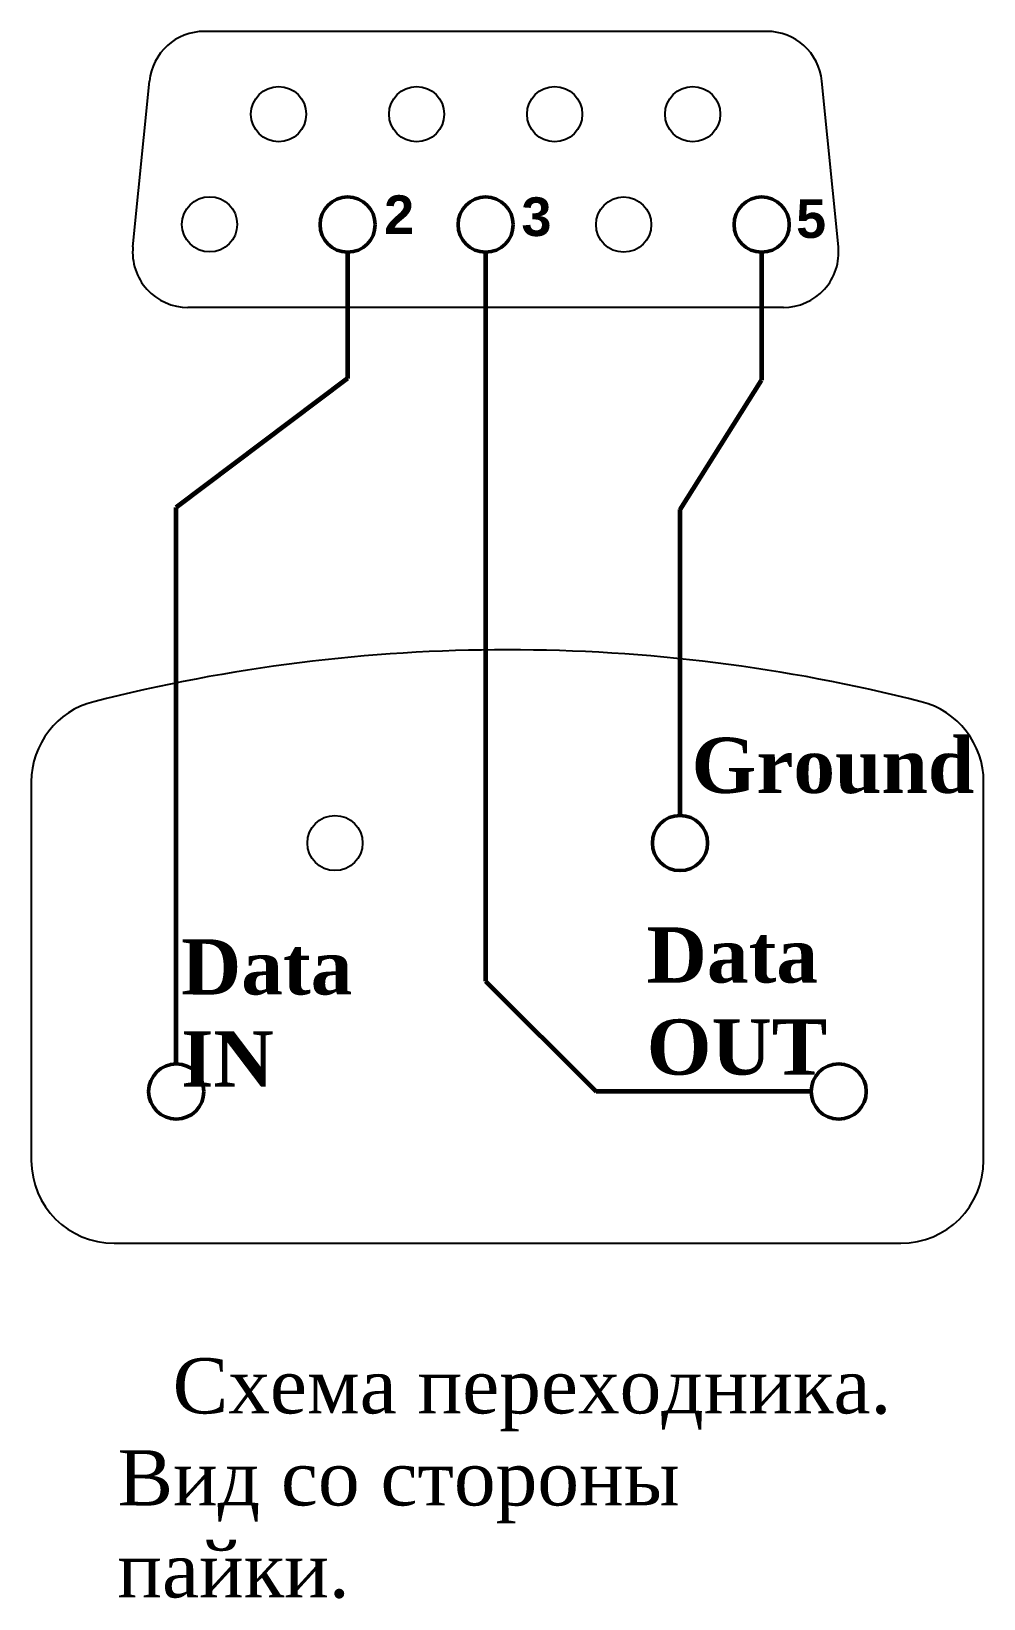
# Model space of a CAD drawing. Extents: x 3.3 to 20.5, y -19.7 to 8.7.
import ezdxf

# ---------------------------------------------------------------- set-up
doc = ezdxf.new("R2010")
doc.units = 0
doc.header["$MEASUREMENT"] = 0
doc.layers.get('0').update_dxf_attribs({"linetype": 'CONTINUOUS'})

msp = doc.modelspace()

# ---------------------------------------------------------------- linework, layer by layer
for p, q in [((16.58, 8.696), (6.391, 8.696)), ((5.096, 4.796), (5.396, 7.796)), ((17.875, 4.796), (17.575, 7.796)), ((16.88, 3.696), (6.091, 3.696)), ((3.256, -4.9), (3.256, -11.757)), ((20.506, -11.757), (20.506, -4.9)), ((4.756, -13.257), (19.006, -13.257))]:
    msp.add_line(p, q)
at = {"color": 1, "lineweight": 60}
for p, q in [((8.985, 4.696), (8.985, 2.411)), ((11.485, 4.696), (11.485, -8.507)), ((16.485, 4.696), (16.485, 2.375)), ((8.985, 2.411), (5.881, 0.069)), ((15.006, 0.033), (16.485, 2.375)), ((5.881, -10.007), (5.881, 0.069)), ((15.006, -5.507), (15.006, 0.033)), ((11.485, -8.507), (13.485, -10.507)), ((17.381, -10.507), (13.485, -10.507))]:
    msp.add_line(p, q, dxfattribs=at)
for centre in [(7.735, 7.196), (10.235, 7.196), (12.735, 7.196), (15.235, 7.196), (6.485, 5.2), (13.985, 5.196), (8.756, -6.007)]:
    msp.add_circle(centre, 0.5)
at = {"lineweight": 50}
for centre in [(8.985, 5.196), (11.485, 5.196), (16.485, 5.196), (15.006, -6.007), (5.881, -10.507), (17.881, -10.507)]:
    msp.add_circle(centre, 0.5, dxfattribs=at)
for centre, radius, start, end in [((6.391, 7.696), 1, 90, 174.2744), ((16.58, 7.696), 1, 5.7106, 90), ((6.091, 4.696), 1, 174.2744, 270), ((16.88, 4.696), 1, 270, 5.7106), ((11.881, -32.888), 30.381, 75.7177, 104.2823), ((4.756, -4.9), 1.5, 104.2823, 180), ((19.006, -4.9), 1.5, 0, 75.7177), ((4.756, -11.757), 1.5, 180, 270), ((19.006, -11.757), 1.5, 270, 0)]:
    msp.add_arc(centre, radius, start, end)

# ---------------------------------------------------------------- texts
at = {"attachment_point": 1}
for s, insert, char_height, width in [('{\\fArial|b1|i0|c0|p34;2}', (9.646, 5.726), 0.7, 0.46394), ('{\\fArial|b1|i0|c0|p34;3}', (12.134, 5.69), 0.7, 0.6874), ('{\\fArial|b1|i0|c0|p34;5}', (17.109, 5.654), 0.7, 0.5), ('{\\fTimes New Roman|b1|i0|c0|p18;Ground}', (15.214, -4.098), 1, 4.88642), ('{\\fTimes New Roman|b1|i0|c204|p18;Data\\POUT}', (14.402, -7.534), 1, 2.92381), ('{\\fTimes New Roman|b1|i0|c204|p18;Data\\P\\fTimes New Roman|b1|i0|c0|p18;  IN}', (5.968, -7.75), 1, 0.07546), ('\\pi1;{\\fTimes New Roman|b0|i0|c204|p18;Схема переходника. Вид со стороны пайки.}', (4.816, -15.338), 1, 14.41961)]:
    msp.add_mtext(s, dxfattribs=dict(at, insert=insert, char_height=char_height, width=width))

doc.saveas('drawing.dxf')
